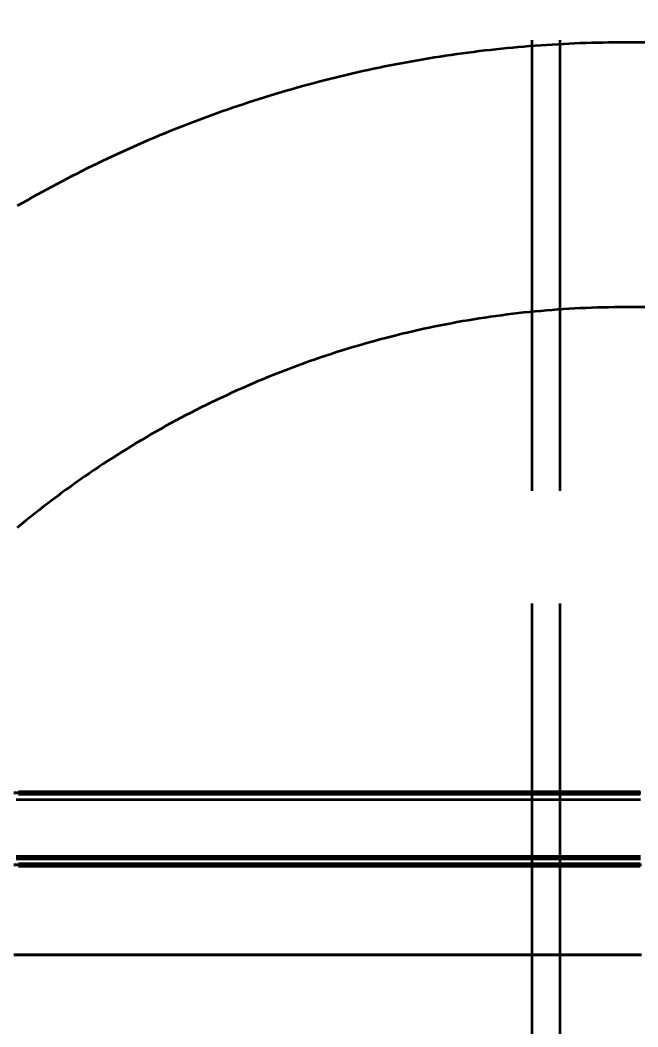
# Model space of a CAD drawing. Header units: millimetres. Extents: x 0 to 2382, y 0 to 420.
# Drawn here: x 157.25 to 162.74, y 289.56 to 298.5 of the extents above; entities that cross this region are included whole.
import ezdxf

# ---------------------------------------------------------------- set-up
doc = ezdxf.new("R2010")
doc.units = ezdxf.units.MM
doc.linetypes.add('IRAM-E-TRAZOS', pattern=[5, 4, -1])
for name, color, linetype, lineweight in [('01-VISIBLE', 7, 'CONTINUOUS', 70), ('02-OCULTA', 4, 'IRAM-E-TRAZOS', 35), ('04-COTA', 3, 'CONTINUOUS', 18)]:
    doc.layers.add(name, color=color, linetype=linetype, lineweight=lineweight)
doc.styles.add('ISO3098', font='isocpeur.ttf')
doc.dimstyles.new('FLAMA-IRAM', dxfattribs={"dimtxt": 3.5, "dimasz": 3.5, "dimexe": 2, "dimexo": 1.5, "dimgap": 1, "dimtad": 1, "dimdec": 1, "dimtxsty": 'ISO3098', "dimblk": 'IRAM_FLECHA', "dimblk1": 'IRAM_FLECHA', "dimblk2": 'IRAM_FLECHA', "dimcen": 2.5, "dimclrd": 256, "dimclre": 256, "dimclrt": 256, "dimazin": 3, "dimtfac": 1, "dimtmove": 0, "dimatfit": 3, "dimlwd": 18, "dimlwe": 18})

# ---------------------------------------------------------------- blocks, each defined once
blk = doc.blocks.new('IRAM_FLECHA')
blk.add_solid([(0, 0), (-1, 0.125), (-1, -0.125)])

msp = doc.modelspace()

# ---------------------------------------------------------------- linework, layer by layer
at = {"layer": '01-VISIBLE'}
for points in [[(157.24, 291.64), (157.32, 291.64), (157.4, 291.64), (157.48, 291.64), (157.56, 291.64), (157.64, 291.64), (157.72, 291.64), (157.8, 291.64), (157.88, 291.64), (157.96, 291.64), (158.04, 291.64), (158.12, 291.64), (158.2, 291.64), (158.28, 291.64), (158.36, 291.64), (158.44, 291.64), (158.52, 291.64), (158.6, 291.64), (158.68, 291.64), (158.76, 291.64), (158.84, 291.64), (158.92, 291.64), (159, 291.64), (159.08, 291.64), (159.16, 291.64), (159.24, 291.64), (159.32, 291.64), (159.4, 291.64), (159.48, 291.64), (159.56, 291.64), (159.64, 291.64), (159.72, 291.64), (159.8, 291.64), (159.88, 291.64), (159.96, 291.64), (160.04, 291.64), (160.12, 291.64), (160.2, 291.64), (160.28, 291.64), (160.36, 291.64), (160.44, 291.64), (160.52, 291.64), (160.6, 291.64), (160.68, 291.64), (160.76, 291.64), (160.84, 291.64), (160.92, 291.64), (161, 291.64), (161.08, 291.64), (161.16, 291.64), (161.24, 291.64), (161.32, 291.64), (161.4, 291.64), (161.48, 291.64), (161.56, 291.64), (161.64, 291.64), (161.72, 291.64), (161.8, 291.64), (161.88, 291.64), (161.96, 291.64), (162.04, 291.64), (162.12, 291.64), (162.2, 291.64), (162.28, 291.64), (162.36, 291.64), (162.44, 291.64), (162.52, 291.64), (162.6, 291.64), (162.68, 291.64), (162.76, 291.64)], [(157.2184, 291.064), (157.2976, 291.064), (157.3768, 291.064), (157.456, 291.064), (157.5352, 291.064), (157.6144, 291.064), (157.6936, 291.064), (157.7728, 291.064), (157.852, 291.064), (157.9312, 291.064), (158.0104, 291.064), (158.0896, 291.064), (158.1688, 291.064), (158.248, 291.064), (158.3272, 291.064), (158.4064, 291.064), (158.4856, 291.064), (158.5648, 291.064), (158.644, 291.064), (158.7232, 291.064), (158.8024, 291.064), (158.8816, 291.064), (158.9608, 291.064), (159.04, 291.064), (159.1192, 291.064), (159.1984, 291.064), (159.2776, 291.064), (159.3568, 291.064), (159.436, 291.064), (159.5152, 291.064), (159.5944, 291.064), (159.6736, 291.064), (159.7528, 291.064), (159.832, 291.064), (159.9112, 291.064), (159.9904, 291.064), (160.0696, 291.064), (160.1488, 291.064), (160.228, 291.064), (160.3072, 291.064), (160.3864, 291.064), (160.4656, 291.064), (160.5448, 291.064), (160.624, 291.064), (160.7032, 291.064), (160.7824, 291.064), (160.8616, 291.064), (160.9408, 291.064), (161.02, 291.064), (161.0992, 291.064), (161.1784, 291.064), (161.2576, 291.064), (161.3368, 291.064), (161.416, 291.064), (161.4952, 291.064), (161.5744, 291.064), (161.6536, 291.064), (161.7328, 291.064), (161.812, 291.064), (161.8912, 291.064), (161.9704, 291.064), (162.0496, 291.064), (162.1288, 291.064), (162.208, 291.064), (162.2872, 291.064), (162.3664, 291.064), (162.4456, 291.064), (162.5248, 291.064), (162.604, 291.064), (162.6832, 291.064), (162.7624, 291.064)], [(157.24, 291), (157.32, 291), (157.4, 291), (157.48, 291), (157.56, 291), (157.64, 291), (157.72, 291), (157.8, 291), (157.88, 291), (157.96, 291), (158.04, 291), (158.12, 291), (158.2, 291), (158.28, 291), (158.36, 291), (158.44, 291), (158.52, 291), (158.6, 291), (158.68, 291), (158.76, 291), (158.84, 291), (158.92, 291), (159, 291), (159.08, 291), (159.16, 291), (159.24, 291), (159.32, 291), (159.4, 291), (159.48, 291), (159.56, 291), (159.64, 291), (159.72, 291), (159.8, 291), (159.88, 291), (159.96, 291), (160.04, 291), (160.12, 291), (160.2, 291), (160.28, 291), (160.36, 291), (160.44, 291), (160.52, 291), (160.6, 291), (160.68, 291), (160.76, 291), (160.84, 291), (160.92, 291), (161, 291), (161.08, 291), (161.16, 291), (161.24, 291), (161.32, 291), (161.4, 291), (161.48, 291), (161.56, 291), (161.64, 291), (161.72, 291), (161.8, 291), (161.88, 291), (161.96, 291), (162.04, 291), (162.12, 291), (162.2, 291), (162.28, 291), (162.36, 291), (162.44, 291), (162.52, 291), (162.6, 291), (162.68, 291), (162.76, 291)]]:
    msp.add_lwpolyline(points, dxfattribs=at)
at = {"layer": '02-OCULTA'}
for p, q in [((161.8, 219.32), (161.8, 303.2669)), ((162.05, 219.32), (162.05, 303.2669)), ((163.3725, 298.2992), (162.6275, 298.2992)), ((163.3725, 298.2992), (162.6275, 298.2992)), ((163.3725, 298.2992), (162.6275, 298.2992)), ((163.3725, 295.9492), (162.6275, 295.9492)), ((163.3725, 295.9492), (162.6275, 295.9492)), ((163.3725, 295.9492), (162.6275, 295.9492))]:
    msp.add_line(p, q, dxfattribs=at)
for points in [[(162.6275, 298.2992), (162.5774, 298.2991), (162.5274, 298.2988), (162.4773, 298.2982), (162.4273, 298.2974), (162.3773, 298.2963), (162.3272, 298.2951), (162.2772, 298.2935), (162.2272, 298.2918), (162.1772, 298.2898), (162.1272, 298.2876), (162.0772, 298.2852), (162.0273, 298.2825), (161.9773, 298.2796), (161.9274, 298.2764), (161.8774, 298.2731), (161.8275, 298.2695), (161.7776, 298.2656), (161.7278, 298.2616), (161.6779, 298.2573), (161.6281, 298.2527), (161.5783, 298.248), (161.5285, 298.243), (161.4787, 298.2377), (161.429, 298.2323), (161.3792, 298.2266), (161.3295, 298.2207), (161.2799, 298.2145), (161.2302, 298.2081), (161.1806, 298.2015), (161.1311, 298.1947), (161.0815, 298.1876), (161.032, 298.1803), (160.9826, 298.1727), (160.9331, 298.165), (160.8837, 298.157), (160.8344, 298.1488), (160.785, 298.1403), (160.7358, 298.1316), (160.6865, 298.1227), (160.6373, 298.1136), (160.5882, 298.1042), (160.5391, 298.0946), (160.49, 298.0848), (160.441, 298.0747), (160.392, 298.0644), (160.3431, 298.0539), (160.2942, 298.0432), (160.2454, 298.0322), (160.1966, 298.021), (160.1479, 298.0096), (160.0992, 297.998), (160.0506, 297.9861), (160.002, 297.974), (159.9535, 297.9617), (159.9051, 297.9491), (159.8567, 297.9363), (159.8084, 297.9233), (159.7601, 297.9101), (159.7119, 297.8967), (159.6638, 297.883), (159.6157, 297.8691), (159.5677, 297.855), (159.5198, 297.8407), (159.4719, 297.8261), (159.4241, 297.8113), (159.3763, 297.7963), (159.3287, 297.7811), (159.2811, 297.7656), (159.2335, 297.75), (159.1861, 297.7341), (159.1387, 297.718), (159.0914, 297.7016), (159.0442, 297.6851), (158.997, 297.6683), (158.95, 297.6513), (158.903, 297.6341), (158.8561, 297.6167), (158.8092, 297.5991), (158.7625, 297.5812), (158.7158, 297.5631), (158.6692, 297.5448), (158.6227, 297.5263), (158.5763, 297.5076), (158.53, 297.4887), (158.4838, 297.4695), (158.4376, 297.4502), (158.3916, 297.4306), (158.3456, 297.4108), (158.2998, 297.3908), (158.254, 297.3706), (158.2083, 297.3501), (158.1627, 297.3295), (158.1172, 297.3086), (158.0718, 297.2876), (158.0265, 297.2663), (157.9814, 297.2448), (157.9363, 297.2231), (157.8913, 297.2012), (157.8464, 297.1791), (157.8016, 297.1568), (157.7569, 297.1343), (157.7123, 297.1115), (157.6678, 297.0886), (157.6235, 297.0654), (157.5792, 297.0421), (157.5351, 297.0185), (157.491, 296.9948), (157.4471, 296.9708), (157.4033, 296.9467), (157.3596, 296.9223), (157.316, 296.8977), (157.2725, 296.8729), (157.2291, 296.848)], [(162.6275, 298.2992), (162.5774, 298.2991), (162.5274, 298.2988), (162.4773, 298.2982), (162.4273, 298.2974), (162.3773, 298.2963), (162.3272, 298.2951), (162.2772, 298.2935), (162.2272, 298.2918), (162.1772, 298.2898), (162.1272, 298.2876), (162.0772, 298.2852), (162.0273, 298.2825), (161.9773, 298.2796), (161.9274, 298.2764), (161.8774, 298.2731), (161.8275, 298.2695), (161.7776, 298.2656), (161.7278, 298.2616), (161.6779, 298.2573), (161.6281, 298.2527), (161.5783, 298.248), (161.5285, 298.243), (161.4787, 298.2377), (161.429, 298.2323), (161.3792, 298.2266), (161.3295, 298.2207), (161.2799, 298.2145), (161.2302, 298.2081), (161.1806, 298.2015), (161.1311, 298.1947), (161.0815, 298.1876), (161.032, 298.1803), (160.9826, 298.1727), (160.9331, 298.165), (160.8837, 298.157), (160.8344, 298.1488), (160.785, 298.1403), (160.7358, 298.1316), (160.6865, 298.1227), (160.6373, 298.1136), (160.5882, 298.1042), (160.5391, 298.0946), (160.49, 298.0848), (160.441, 298.0747), (160.392, 298.0644), (160.3431, 298.0539), (160.2942, 298.0432), (160.2454, 298.0322), (160.1966, 298.021), (160.1479, 298.0096), (160.0992, 297.998), (160.0506, 297.9861), (160.002, 297.974), (159.9535, 297.9617), (159.9051, 297.9491), (159.8567, 297.9363), (159.8084, 297.9233), (159.7601, 297.9101), (159.7119, 297.8967), (159.6638, 297.883), (159.6157, 297.8691), (159.5677, 297.855), (159.5198, 297.8407), (159.4719, 297.8261), (159.4241, 297.8113), (159.3763, 297.7963), (159.3287, 297.7811), (159.2811, 297.7656), (159.2335, 297.75), (159.1861, 297.7341), (159.1387, 297.718), (159.0914, 297.7016), (159.0442, 297.6851), (158.997, 297.6683), (158.95, 297.6513), (158.903, 297.6341), (158.8561, 297.6167), (158.8092, 297.5991), (158.7625, 297.5812), (158.7158, 297.5631), (158.6692, 297.5448), (158.6227, 297.5263), (158.5763, 297.5076), (158.53, 297.4887), (158.4838, 297.4695), (158.4376, 297.4502), (158.3916, 297.4306), (158.3456, 297.4108), (158.2998, 297.3908), (158.254, 297.3706), (158.2083, 297.3501), (158.1627, 297.3295), (158.1172, 297.3086), (158.0718, 297.2876), (158.0265, 297.2663), (157.9814, 297.2448), (157.9363, 297.2231), (157.8913, 297.2012), (157.8464, 297.1791), (157.8016, 297.1568), (157.7569, 297.1343), (157.7123, 297.1115), (157.6678, 297.0886), (157.6235, 297.0654), (157.5792, 297.0421), (157.5351, 297.0185), (157.491, 296.9948), (157.4471, 296.9708), (157.4033, 296.9467), (157.3596, 296.9223), (157.316, 296.8977), (157.2725, 296.8729), (157.2291, 296.848)], [(162.6275, 298.2992), (162.5774, 298.2991), (162.5274, 298.2988), (162.4773, 298.2982), (162.4273, 298.2974), (162.3773, 298.2963), (162.3272, 298.2951), (162.2772, 298.2935), (162.2272, 298.2918), (162.1772, 298.2898), (162.1272, 298.2876), (162.0772, 298.2852), (162.0273, 298.2825), (161.9773, 298.2796), (161.9274, 298.2764), (161.8774, 298.2731), (161.8275, 298.2695), (161.7776, 298.2656), (161.7278, 298.2616), (161.6779, 298.2573), (161.6281, 298.2527), (161.5783, 298.248), (161.5285, 298.243), (161.4787, 298.2377), (161.429, 298.2323), (161.3792, 298.2266), (161.3295, 298.2207), (161.2799, 298.2145), (161.2302, 298.2081), (161.1806, 298.2015), (161.1311, 298.1947), (161.0815, 298.1876), (161.032, 298.1803), (160.9826, 298.1727), (160.9331, 298.165), (160.8837, 298.157), (160.8344, 298.1488), (160.785, 298.1403), (160.7358, 298.1316), (160.6865, 298.1227), (160.6373, 298.1136), (160.5882, 298.1042), (160.5391, 298.0946), (160.49, 298.0848), (160.441, 298.0747), (160.392, 298.0644), (160.3431, 298.0539), (160.2942, 298.0432), (160.2454, 298.0322), (160.1966, 298.021), (160.1479, 298.0096), (160.0992, 297.998), (160.0506, 297.9861), (160.002, 297.974), (159.9535, 297.9617), (159.9051, 297.9491), (159.8567, 297.9363), (159.8084, 297.9233), (159.7601, 297.9101), (159.7119, 297.8967), (159.6638, 297.883), (159.6157, 297.8691), (159.5677, 297.855), (159.5198, 297.8407), (159.4719, 297.8261), (159.4241, 297.8113), (159.3763, 297.7963), (159.3287, 297.7811), (159.2811, 297.7656), (159.2335, 297.75), (159.1861, 297.7341), (159.1387, 297.718), (159.0914, 297.7016), (159.0442, 297.6851), (158.997, 297.6683), (158.95, 297.6513), (158.903, 297.6341), (158.8561, 297.6167), (158.8092, 297.5991), (158.7625, 297.5812), (158.7158, 297.5631), (158.6692, 297.5448), (158.6227, 297.5263), (158.5763, 297.5076), (158.53, 297.4887), (158.4838, 297.4695), (158.4376, 297.4502), (158.3916, 297.4306), (158.3456, 297.4108), (158.2998, 297.3908), (158.254, 297.3706), (158.2083, 297.3501), (158.1627, 297.3295), (158.1172, 297.3086), (158.0718, 297.2876), (158.0265, 297.2663), (157.9814, 297.2448), (157.9363, 297.2231), (157.8913, 297.2012), (157.8464, 297.1791), (157.8016, 297.1568), (157.7569, 297.1343), (157.7123, 297.1115), (157.6678, 297.0886), (157.6235, 297.0654), (157.5792, 297.0421), (157.5351, 297.0185), (157.491, 296.9948), (157.4471, 296.9708), (157.4033, 296.9467), (157.3596, 296.9223), (157.316, 296.8977), (157.2725, 296.8729), (157.2291, 296.848)], [(162.6275, 295.9492), (162.5774, 295.9491), (162.5273, 295.9487), (162.4772, 295.9479), (162.4271, 295.9469), (162.3771, 295.9455), (162.327, 295.9439), (162.277, 295.9419), (162.2269, 295.9397), (162.1769, 295.9372), (162.1269, 295.9343), (162.0769, 295.9312), (162.0269, 295.9278), (161.977, 295.924), (161.9271, 295.92), (161.8772, 295.9157), (161.8273, 295.9111), (161.7775, 295.9062), (161.7276, 295.901), (161.6779, 295.8954), (161.6281, 295.8896), (161.5784, 295.8835), (161.5287, 295.8771), (161.4791, 295.8704), (161.4295, 295.8635), (161.3799, 295.8562), (161.3304, 295.8486), (161.281, 295.8407), (161.2316, 295.8326), (161.1822, 295.8241), (161.1329, 295.8153), (161.0836, 295.8063), (161.0344, 295.7969), (160.9853, 295.7873), (160.9362, 295.7774), (160.8871, 295.7672), (160.8382, 295.7567), (160.7893, 295.7459), (160.7404, 295.7348), (160.6916, 295.7234), (160.6429, 295.7117), (160.5943, 295.6997), (160.5457, 295.6875), (160.4973, 295.6749), (160.4488, 295.6621), (160.4005, 295.649), (160.3522, 295.6356), (160.3041, 295.6219), (160.256, 295.6079), (160.208, 295.5937), (160.16, 295.5791), (160.1122, 295.5643), (160.0644, 295.5492), (160.0168, 295.5338), (159.9692, 295.5181), (159.9217, 295.5021), (159.8744, 295.4859), (159.8271, 295.4693), (159.7799, 295.4525), (159.7328, 295.4354), (159.6859, 295.4181), (159.639, 295.4004), (159.5922, 295.3825), (159.5456, 295.3643), (159.499, 295.3458), (159.4526, 295.3271), (159.4062, 295.308), (159.36, 295.2887), (159.3139, 295.2691), (159.2679, 295.2493), (159.2221, 295.2292), (159.1763, 295.2088), (159.1307, 295.1881), (159.0852, 295.1672), (159.0398, 295.1459), (158.9946, 295.1245), (158.9495, 295.1027), (158.9045, 295.0807), (158.8596, 295.0584), (158.8149, 295.0359), (158.7703, 295.0131), (158.7259, 294.99), (158.6815, 294.9667), (158.6374, 294.9431), (158.5933, 294.9192), (158.5494, 294.8951), (158.5057, 294.8707), (158.4621, 294.8461), (158.4186, 294.8212), (158.3753, 294.796), (158.3321, 294.7706), (158.2891, 294.745), (158.2463, 294.719), (158.2036, 294.6929), (158.161, 294.6664), (158.1186, 294.6398), (158.0764, 294.6128), (158.0343, 294.5857), (157.9924, 294.5582), (157.9507, 294.5306), (157.9091, 294.5027), (157.8677, 294.4745), (157.8264, 294.4461), (157.7853, 294.4174), (157.7444, 294.3886), (157.7037, 294.3594), (157.6631, 294.33), (157.6227, 294.3004), (157.5825, 294.2706), (157.5424, 294.2405), (157.5026, 294.2102), (157.4629, 294.1796), (157.4234, 294.1488), (157.3841, 294.1178), (157.3449, 294.0865), (157.306, 294.0551), (157.2672, 294.0233), (157.2286, 293.9914)], [(162.6275, 295.9492), (162.5774, 295.9491), (162.5273, 295.9487), (162.4772, 295.9479), (162.4271, 295.9469), (162.3771, 295.9455), (162.327, 295.9439), (162.277, 295.9419), (162.2269, 295.9397), (162.1769, 295.9372), (162.1269, 295.9343), (162.0769, 295.9312), (162.0269, 295.9278), (161.977, 295.924), (161.9271, 295.92), (161.8772, 295.9157), (161.8273, 295.9111), (161.7775, 295.9062), (161.7276, 295.901), (161.6779, 295.8954), (161.6281, 295.8896), (161.5784, 295.8835), (161.5287, 295.8771), (161.4791, 295.8704), (161.4295, 295.8635), (161.3799, 295.8562), (161.3304, 295.8486), (161.281, 295.8407), (161.2316, 295.8326), (161.1822, 295.8241), (161.1329, 295.8153), (161.0836, 295.8063), (161.0344, 295.7969), (160.9853, 295.7873), (160.9362, 295.7774), (160.8871, 295.7672), (160.8382, 295.7567), (160.7893, 295.7459), (160.7404, 295.7348), (160.6916, 295.7234), (160.6429, 295.7117), (160.5943, 295.6997), (160.5457, 295.6875), (160.4973, 295.6749), (160.4488, 295.6621), (160.4005, 295.649), (160.3522, 295.6356), (160.3041, 295.6219), (160.256, 295.6079), (160.208, 295.5937), (160.16, 295.5791), (160.1122, 295.5643), (160.0644, 295.5492), (160.0168, 295.5338), (159.9692, 295.5181), (159.9217, 295.5021), (159.8744, 295.4859), (159.8271, 295.4693), (159.7799, 295.4525), (159.7328, 295.4354), (159.6859, 295.4181), (159.639, 295.4004), (159.5922, 295.3825), (159.5456, 295.3643), (159.499, 295.3458), (159.4526, 295.3271), (159.4062, 295.308), (159.36, 295.2887), (159.3139, 295.2691), (159.2679, 295.2493), (159.2221, 295.2292), (159.1763, 295.2088), (159.1307, 295.1881), (159.0852, 295.1672), (159.0398, 295.1459), (158.9946, 295.1245), (158.9495, 295.1027), (158.9045, 295.0807), (158.8596, 295.0584), (158.8149, 295.0359), (158.7703, 295.0131), (158.7259, 294.99), (158.6815, 294.9667), (158.6374, 294.9431), (158.5933, 294.9192), (158.5494, 294.8951), (158.5057, 294.8707), (158.4621, 294.8461), (158.4186, 294.8212), (158.3753, 294.796), (158.3321, 294.7706), (158.2891, 294.745), (158.2463, 294.719), (158.2036, 294.6929), (158.161, 294.6664), (158.1186, 294.6398), (158.0764, 294.6128), (158.0343, 294.5857), (157.9924, 294.5582), (157.9507, 294.5306), (157.9091, 294.5027), (157.8677, 294.4745), (157.8264, 294.4461), (157.7853, 294.4174), (157.7444, 294.3886), (157.7037, 294.3594), (157.6631, 294.33), (157.6227, 294.3004), (157.5825, 294.2706), (157.5424, 294.2405), (157.5026, 294.2102), (157.4629, 294.1796), (157.4234, 294.1488), (157.3841, 294.1178), (157.3449, 294.0865), (157.306, 294.0551), (157.2672, 294.0233), (157.2286, 293.9914)], [(162.6275, 295.9492), (162.5774, 295.9491), (162.5273, 295.9487), (162.4772, 295.9479), (162.4271, 295.9469), (162.3771, 295.9455), (162.327, 295.9439), (162.277, 295.9419), (162.2269, 295.9397), (162.1769, 295.9372), (162.1269, 295.9343), (162.0769, 295.9312), (162.0269, 295.9278), (161.977, 295.924), (161.9271, 295.92), (161.8772, 295.9157), (161.8273, 295.9111), (161.7775, 295.9062), (161.7276, 295.901), (161.6779, 295.8954), (161.6281, 295.8896), (161.5784, 295.8835), (161.5287, 295.8771), (161.4791, 295.8704), (161.4295, 295.8635), (161.3799, 295.8562), (161.3304, 295.8486), (161.281, 295.8407), (161.2316, 295.8326), (161.1822, 295.8241), (161.1329, 295.8153), (161.0836, 295.8063), (161.0344, 295.7969), (160.9853, 295.7873), (160.9362, 295.7774), (160.8871, 295.7672), (160.8382, 295.7567), (160.7893, 295.7459), (160.7404, 295.7348), (160.6916, 295.7234), (160.6429, 295.7117), (160.5943, 295.6997), (160.5457, 295.6875), (160.4973, 295.6749), (160.4488, 295.6621), (160.4005, 295.649), (160.3522, 295.6356), (160.3041, 295.6219), (160.256, 295.6079), (160.208, 295.5937), (160.16, 295.5791), (160.1122, 295.5643), (160.0644, 295.5492), (160.0168, 295.5338), (159.9692, 295.5181), (159.9217, 295.5021), (159.8744, 295.4859), (159.8271, 295.4693), (159.7799, 295.4525), (159.7328, 295.4354), (159.6859, 295.4181), (159.639, 295.4004), (159.5922, 295.3825), (159.5456, 295.3643), (159.499, 295.3458), (159.4526, 295.3271), (159.4062, 295.308), (159.36, 295.2887), (159.3139, 295.2691), (159.2679, 295.2493), (159.2221, 295.2292), (159.1763, 295.2088), (159.1307, 295.1881), (159.0852, 295.1672), (159.0398, 295.1459), (158.9946, 295.1245), (158.9495, 295.1027), (158.9045, 295.0807), (158.8596, 295.0584), (158.8149, 295.0359), (158.7703, 295.0131), (158.7259, 294.99), (158.6815, 294.9667), (158.6374, 294.9431), (158.5933, 294.9192), (158.5494, 294.8951), (158.5057, 294.8707), (158.4621, 294.8461), (158.4186, 294.8212), (158.3753, 294.796), (158.3321, 294.7706), (158.2891, 294.745), (158.2463, 294.719), (158.2036, 294.6929), (158.161, 294.6664), (158.1186, 294.6398), (158.0764, 294.6128), (158.0343, 294.5857), (157.9924, 294.5582), (157.9507, 294.5306), (157.9091, 294.5027), (157.8677, 294.4745), (157.8264, 294.4461), (157.7853, 294.4174), (157.7444, 294.3886), (157.7037, 294.3594), (157.6631, 294.33), (157.6227, 294.3004), (157.5825, 294.2706), (157.5424, 294.2405), (157.5026, 294.2102), (157.4629, 294.1796), (157.4234, 294.1488), (157.3841, 294.1178), (157.3449, 294.0865), (157.306, 294.0551), (157.2672, 294.0233), (157.2286, 293.9914)], [(162.7648, 291.64), (162.6864, 291.64), (162.608, 291.64), (162.5296, 291.64), (162.4512, 291.64), (162.3728, 291.64), (162.2944, 291.64), (162.216, 291.64), (162.1376, 291.64), (162.0592, 291.64), (161.9808, 291.64), (161.9024, 291.64), (161.824, 291.64), (161.7456, 291.64), (161.6672, 291.64), (161.5888, 291.64), (161.5104, 291.64), (161.432, 291.64), (161.3536, 291.64), (161.2752, 291.64), (161.1968, 291.64), (161.1184, 291.64), (161.04, 291.64), (160.9616, 291.64), (160.8832, 291.64), (160.8048, 291.64), (160.7264, 291.64), (160.648, 291.64), (160.5696, 291.64), (160.4912, 291.64), (160.4128, 291.64), (160.3344, 291.64), (160.256, 291.64), (160.1776, 291.64), (160.0992, 291.64), (160.0208, 291.64), (159.9424, 291.64), (159.864, 291.64), (159.7856, 291.64), (159.7072, 291.64), (159.6288, 291.64), (159.5504, 291.64), (159.472, 291.64), (159.3936, 291.64), (159.3152, 291.64), (159.2368, 291.64), (159.1584, 291.64), (159.08, 291.64), (159.0016, 291.64), (158.9232, 291.64), (158.8448, 291.64), (158.7664, 291.64), (158.688, 291.64), (158.6096, 291.64), (158.5312, 291.64), (158.4528, 291.64), (158.3744, 291.64), (158.296, 291.64), (158.2176, 291.64), (158.1392, 291.64), (158.0608, 291.64), (157.9824, 291.64), (157.904, 291.64), (157.8256, 291.64), (157.7472, 291.64), (157.6688, 291.64), (157.5904, 291.64), (157.512, 291.64), (157.4336, 291.64), (157.3552, 291.64), (157.2768, 291.64), (157.1984, 291.64)], [(157.1984, 291.64), (157.2768, 291.64), (157.3552, 291.64), (157.4336, 291.64), (157.512, 291.64), (157.5904, 291.64), (157.6688, 291.64), (157.7472, 291.64), (157.8256, 291.64), (157.904, 291.64), (157.9824, 291.64), (158.0608, 291.64), (158.1392, 291.64), (158.2176, 291.64), (158.296, 291.64), (158.3744, 291.64), (158.4528, 291.64), (158.5312, 291.64), (158.6096, 291.64), (158.688, 291.64), (158.7664, 291.64), (158.8448, 291.64), (158.9232, 291.64), (159.0016, 291.64), (159.08, 291.64), (159.1584, 291.64), (159.2368, 291.64), (159.3152, 291.64), (159.3936, 291.64), (159.472, 291.64), (159.5504, 291.64), (159.6288, 291.64), (159.7072, 291.64), (159.7856, 291.64), (159.864, 291.64), (159.9424, 291.64), (160.0208, 291.64), (160.0992, 291.64), (160.1776, 291.64), (160.256, 291.64), (160.3344, 291.64), (160.4128, 291.64), (160.4912, 291.64), (160.5696, 291.64), (160.648, 291.64), (160.7264, 291.64), (160.8048, 291.64), (160.8832, 291.64), (160.9616, 291.64), (161.04, 291.64), (161.1184, 291.64), (161.1968, 291.64), (161.2752, 291.64), (161.3536, 291.64), (161.432, 291.64), (161.5104, 291.64), (161.5888, 291.64), (161.6672, 291.64), (161.7456, 291.64), (161.824, 291.64), (161.9024, 291.64), (161.9808, 291.64), (162.0592, 291.64), (162.1376, 291.64), (162.216, 291.64), (162.2944, 291.64), (162.3728, 291.64), (162.4512, 291.64), (162.5296, 291.64), (162.608, 291.64), (162.6864, 291.64), (162.7648, 291.64)], [(162.7624, 291.576), (162.6832, 291.576), (162.604, 291.576), (162.5248, 291.576), (162.4456, 291.576), (162.3664, 291.576), (162.2872, 291.576), (162.208, 291.576), (162.1288, 291.576), (162.0496, 291.576), (161.9704, 291.576), (161.8912, 291.576), (161.812, 291.576), (161.7328, 291.576), (161.6536, 291.576), (161.5744, 291.576), (161.4952, 291.576), (161.416, 291.576), (161.3368, 291.576), (161.2576, 291.576), (161.1784, 291.576), (161.0992, 291.576), (161.02, 291.576), (160.9408, 291.576), (160.8616, 291.576), (160.7824, 291.576), (160.7032, 291.576), (160.624, 291.576), (160.5448, 291.576), (160.4656, 291.576), (160.3864, 291.576), (160.3072, 291.576), (160.228, 291.576), (160.1488, 291.576), (160.0696, 291.576), (159.9904, 291.576), (159.9112, 291.576), (159.832, 291.576), (159.7528, 291.576), (159.6736, 291.576), (159.5944, 291.576), (159.5152, 291.576), (159.436, 291.576), (159.3568, 291.576), (159.2776, 291.576), (159.1984, 291.576), (159.1192, 291.576), (159.04, 291.576), (158.9608, 291.576), (158.8816, 291.576), (158.8024, 291.576), (158.7232, 291.576), (158.644, 291.576), (158.5648, 291.576), (158.4856, 291.576), (158.4064, 291.576), (158.3272, 291.576), (158.248, 291.576), (158.1688, 291.576), (158.0896, 291.576), (158.0104, 291.576), (157.9312, 291.576), (157.852, 291.576), (157.7728, 291.576), (157.6936, 291.576), (157.6144, 291.576), (157.5352, 291.576), (157.456, 291.576), (157.3768, 291.576), (157.2976, 291.576), (157.2184, 291.576)], [(162.7624, 291.576), (162.6832, 291.576), (162.604, 291.576), (162.5248, 291.576), (162.4456, 291.576), (162.3664, 291.576), (162.2872, 291.576), (162.208, 291.576), (162.1288, 291.576), (162.0496, 291.576), (161.9704, 291.576), (161.8912, 291.576), (161.812, 291.576), (161.7328, 291.576), (161.6536, 291.576), (161.5744, 291.576), (161.4952, 291.576), (161.416, 291.576), (161.3368, 291.576), (161.2576, 291.576), (161.1784, 291.576), (161.0992, 291.576), (161.02, 291.576), (160.9408, 291.576), (160.8616, 291.576), (160.7824, 291.576), (160.7032, 291.576), (160.624, 291.576), (160.5448, 291.576), (160.4656, 291.576), (160.3864, 291.576), (160.3072, 291.576), (160.228, 291.576), (160.1488, 291.576), (160.0696, 291.576), (159.9904, 291.576), (159.9112, 291.576), (159.832, 291.576), (159.7528, 291.576), (159.6736, 291.576), (159.5944, 291.576), (159.5152, 291.576), (159.436, 291.576), (159.3568, 291.576), (159.2776, 291.576), (159.1984, 291.576), (159.1192, 291.576), (159.04, 291.576), (158.9608, 291.576), (158.8816, 291.576), (158.8024, 291.576), (158.7232, 291.576), (158.644, 291.576), (158.5648, 291.576), (158.4856, 291.576), (158.4064, 291.576), (158.3272, 291.576), (158.248, 291.576), (158.1688, 291.576), (158.0896, 291.576), (158.0104, 291.576), (157.9312, 291.576), (157.852, 291.576), (157.7728, 291.576), (157.6936, 291.576), (157.6144, 291.576), (157.5352, 291.576), (157.456, 291.576), (157.3768, 291.576), (157.2976, 291.576), (157.2184, 291.576)], [(162.76, 291.64), (162.68, 291.64), (162.6, 291.64), (162.52, 291.64), (162.44, 291.64), (162.36, 291.64), (162.28, 291.64), (162.2, 291.64), (162.12, 291.64), (162.04, 291.64), (161.96, 291.64), (161.88, 291.64), (161.8, 291.64), (161.72, 291.64), (161.64, 291.64), (161.56, 291.64), (161.48, 291.64), (161.4, 291.64), (161.32, 291.64), (161.24, 291.64), (161.16, 291.64), (161.08, 291.64), (161, 291.64), (160.92, 291.64), (160.84, 291.64), (160.76, 291.64), (160.68, 291.64), (160.6, 291.64), (160.52, 291.64), (160.44, 291.64), (160.36, 291.64), (160.28, 291.64), (160.2, 291.64), (160.12, 291.64), (160.04, 291.64), (159.96, 291.64), (159.88, 291.64), (159.8, 291.64), (159.72, 291.64), (159.64, 291.64), (159.56, 291.64), (159.48, 291.64), (159.4, 291.64), (159.32, 291.64), (159.24, 291.64), (159.16, 291.64), (159.08, 291.64), (159, 291.64), (158.92, 291.64), (158.84, 291.64), (158.76, 291.64), (158.68, 291.64), (158.6, 291.64), (158.52, 291.64), (158.44, 291.64), (158.36, 291.64), (158.28, 291.64), (158.2, 291.64), (158.12, 291.64), (158.04, 291.64), (157.96, 291.64), (157.88, 291.64), (157.8, 291.64), (157.72, 291.64), (157.64, 291.64), (157.56, 291.64), (157.48, 291.64), (157.4, 291.64), (157.32, 291.64), (157.24, 291.64)], [(157.2184, 291.064), (157.2976, 291.064), (157.3768, 291.064), (157.456, 291.064), (157.5352, 291.064), (157.6144, 291.064), (157.6936, 291.064), (157.7728, 291.064), (157.852, 291.064), (157.9312, 291.064), (158.0104, 291.064), (158.0896, 291.064), (158.1688, 291.064), (158.248, 291.064), (158.3272, 291.064), (158.4064, 291.064), (158.4856, 291.064), (158.5648, 291.064), (158.644, 291.064), (158.7232, 291.064), (158.8024, 291.064), (158.8816, 291.064), (158.9608, 291.064), (159.04, 291.064), (159.1192, 291.064), (159.1984, 291.064), (159.2776, 291.064), (159.3568, 291.064), (159.436, 291.064), (159.5152, 291.064), (159.5944, 291.064), (159.6736, 291.064), (159.7528, 291.064), (159.832, 291.064), (159.9112, 291.064), (159.9904, 291.064), (160.0696, 291.064), (160.1488, 291.064), (160.228, 291.064), (160.3072, 291.064), (160.3864, 291.064), (160.4656, 291.064), (160.5448, 291.064), (160.624, 291.064), (160.7032, 291.064), (160.7824, 291.064), (160.8616, 291.064), (160.9408, 291.064), (161.02, 291.064), (161.0992, 291.064), (161.1784, 291.064), (161.2576, 291.064), (161.3368, 291.064), (161.416, 291.064), (161.4952, 291.064), (161.5744, 291.064), (161.6536, 291.064), (161.7328, 291.064), (161.812, 291.064), (161.8912, 291.064), (161.9704, 291.064), (162.0496, 291.064), (162.1288, 291.064), (162.208, 291.064), (162.2872, 291.064), (162.3664, 291.064), (162.4456, 291.064), (162.5248, 291.064), (162.604, 291.064), (162.6832, 291.064), (162.7624, 291.064)], [(162.7648, 291), (162.6864, 291), (162.608, 291), (162.5296, 291), (162.4512, 291), (162.3728, 291), (162.2944, 291), (162.216, 291), (162.1376, 291), (162.0592, 291), (161.9808, 291), (161.9024, 291), (161.824, 291), (161.7456, 291), (161.6672, 291), (161.5888, 291), (161.5104, 291), (161.432, 291), (161.3536, 291), (161.2752, 291), (161.1968, 291), (161.1184, 291), (161.04, 291), (160.9616, 291), (160.8832, 291), (160.8048, 291), (160.7264, 291), (160.648, 291), (160.5696, 291), (160.4912, 291), (160.4128, 291), (160.3344, 291), (160.256, 291), (160.1776, 291), (160.0992, 291), (160.0208, 291), (159.9424, 291), (159.864, 291), (159.7856, 291), (159.7072, 291), (159.6288, 291), (159.5504, 291), (159.472, 291), (159.3936, 291), (159.3152, 291), (159.2368, 291), (159.1584, 291), (159.08, 291), (159.0016, 291), (158.9232, 291), (158.8448, 291), (158.7664, 291), (158.688, 291), (158.6096, 291), (158.5312, 291), (158.4528, 291), (158.3744, 291), (158.296, 291), (158.2176, 291), (158.1392, 291), (158.0608, 291), (157.9824, 291), (157.904, 291), (157.8256, 291), (157.7472, 291), (157.6688, 291), (157.5904, 291), (157.512, 291), (157.4336, 291), (157.3552, 291), (157.2768, 291), (157.1984, 291)], [(157.1984, 291), (157.2768, 291), (157.3552, 291), (157.4336, 291), (157.512, 291), (157.5904, 291), (157.6688, 291), (157.7472, 291), (157.8256, 291), (157.904, 291), (157.9824, 291), (158.0608, 291), (158.1392, 291), (158.2176, 291), (158.296, 291), (158.3744, 291), (158.4528, 291), (158.5312, 291), (158.6096, 291), (158.688, 291), (158.7664, 291), (158.8448, 291), (158.9232, 291), (159.0016, 291), (159.08, 291), (159.1584, 291), (159.2368, 291), (159.3152, 291), (159.3936, 291), (159.472, 291), (159.5504, 291), (159.6288, 291), (159.7072, 291), (159.7856, 291), (159.864, 291), (159.9424, 291), (160.0208, 291), (160.0992, 291), (160.1776, 291), (160.256, 291), (160.3344, 291), (160.4128, 291), (160.4912, 291), (160.5696, 291), (160.648, 291), (160.7264, 291), (160.8048, 291), (160.8832, 291), (160.9616, 291), (161.04, 291), (161.1184, 291), (161.1968, 291), (161.2752, 291), (161.3536, 291), (161.432, 291), (161.5104, 291), (161.5888, 291), (161.6672, 291), (161.7456, 291), (161.824, 291), (161.9024, 291), (161.9808, 291), (162.0592, 291), (162.1376, 291), (162.216, 291), (162.2944, 291), (162.3728, 291), (162.4512, 291), (162.5296, 291), (162.608, 291), (162.6864, 291), (162.7648, 291)], [(162.7648, 291), (162.6864, 291), (162.608, 291), (162.5296, 291), (162.4512, 291), (162.3728, 291), (162.2944, 291), (162.216, 291), (162.1376, 291), (162.0592, 291), (161.9808, 291), (161.9024, 291), (161.824, 291), (161.7456, 291), (161.6672, 291), (161.5888, 291), (161.5104, 291), (161.432, 291), (161.3536, 291), (161.2752, 291), (161.1968, 291), (161.1184, 291), (161.04, 291), (160.9616, 291), (160.8832, 291), (160.8048, 291), (160.7264, 291), (160.648, 291), (160.5696, 291), (160.4912, 291), (160.4128, 291), (160.3344, 291), (160.256, 291), (160.1776, 291), (160.0992, 291), (160.0208, 291), (159.9424, 291), (159.864, 291), (159.7856, 291), (159.7072, 291), (159.6288, 291), (159.5504, 291), (159.472, 291), (159.3936, 291), (159.3152, 291), (159.2368, 291), (159.1584, 291), (159.08, 291), (159.0016, 291), (158.9232, 291), (158.8448, 291), (158.7664, 291), (158.688, 291), (158.6096, 291), (158.5312, 291), (158.4528, 291), (158.3744, 291), (158.296, 291), (158.2176, 291), (158.1392, 291), (158.0608, 291), (157.9824, 291), (157.904, 291), (157.8256, 291), (157.7472, 291), (157.6688, 291), (157.5904, 291), (157.512, 291), (157.4336, 291), (157.3552, 291), (157.2768, 291), (157.1984, 291)], [(157.1984, 291), (157.2768, 291), (157.3552, 291), (157.4336, 291), (157.512, 291), (157.5904, 291), (157.6688, 291), (157.7472, 291), (157.8256, 291), (157.904, 291), (157.9824, 291), (158.0608, 291), (158.1392, 291), (158.2176, 291), (158.296, 291), (158.3744, 291), (158.4528, 291), (158.5312, 291), (158.6096, 291), (158.688, 291), (158.7664, 291), (158.8448, 291), (158.9232, 291), (159.0016, 291), (159.08, 291), (159.1584, 291), (159.2368, 291), (159.3152, 291), (159.3936, 291), (159.472, 291), (159.5504, 291), (159.6288, 291), (159.7072, 291), (159.7856, 291), (159.864, 291), (159.9424, 291), (160.0208, 291), (160.0992, 291), (160.1776, 291), (160.256, 291), (160.3344, 291), (160.4128, 291), (160.4912, 291), (160.5696, 291), (160.648, 291), (160.7264, 291), (160.8048, 291), (160.8832, 291), (160.9616, 291), (161.04, 291), (161.1184, 291), (161.1968, 291), (161.2752, 291), (161.3536, 291), (161.432, 291), (161.5104, 291), (161.5888, 291), (161.6672, 291), (161.7456, 291), (161.824, 291), (161.9024, 291), (161.9808, 291), (162.0592, 291), (162.1376, 291), (162.216, 291), (162.2944, 291), (162.3728, 291), (162.4512, 291), (162.5296, 291), (162.608, 291), (162.6864, 291), (162.7648, 291)], [(162.76, 291), (162.68, 291), (162.6, 291), (162.52, 291), (162.44, 291), (162.36, 291), (162.28, 291), (162.2, 291), (162.12, 291), (162.04, 291), (161.96, 291), (161.88, 291), (161.8, 291), (161.72, 291), (161.64, 291), (161.56, 291), (161.48, 291), (161.4, 291), (161.32, 291), (161.24, 291), (161.16, 291), (161.08, 291), (161, 291), (160.92, 291), (160.84, 291), (160.76, 291), (160.68, 291), (160.6, 291), (160.52, 291), (160.44, 291), (160.36, 291), (160.28, 291), (160.2, 291), (160.12, 291), (160.04, 291), (159.96, 291), (159.88, 291), (159.8, 291), (159.72, 291), (159.64, 291), (159.56, 291), (159.48, 291), (159.4, 291), (159.32, 291), (159.24, 291), (159.16, 291), (159.08, 291), (159, 291), (158.92, 291), (158.84, 291), (158.76, 291), (158.68, 291), (158.6, 291), (158.52, 291), (158.44, 291), (158.36, 291), (158.28, 291), (158.2, 291), (158.12, 291), (158.04, 291), (157.96, 291), (157.88, 291), (157.8, 291), (157.72, 291), (157.64, 291), (157.56, 291), (157.48, 291), (157.4, 291), (157.32, 291), (157.24, 291)], [(162.7696, 291), (162.6928, 291), (162.616, 291), (162.5392, 291), (162.4624, 291), (162.3856, 291), (162.3088, 291), (162.232, 291), (162.1552, 291), (162.0784, 291), (162.0016, 291), (161.9248, 291), (161.848, 291), (161.7712, 291), (161.6944, 291), (161.6176, 291), (161.5408, 291), (161.464, 291), (161.3872, 291), (161.3104, 291), (161.2336, 291), (161.1568, 291), (161.08, 291), (161.0032, 291), (160.9264, 291), (160.8496, 291), (160.7728, 291), (160.696, 291), (160.6192, 291), (160.5424, 291), (160.4656, 291), (160.3888, 291), (160.312, 291), (160.2352, 291), (160.1584, 291), (160.0816, 291), (160.0048, 291), (159.928, 291), (159.8512, 291), (159.7744, 291), (159.6976, 291), (159.6208, 291), (159.544, 291), (159.4672, 291), (159.3904, 291), (159.3136, 291), (159.2368, 291), (159.16, 291), (159.0832, 291), (159.0064, 291), (158.9296, 291), (158.8528, 291), (158.776, 291), (158.6992, 291), (158.6224, 291), (158.5456, 291), (158.4688, 291), (158.392, 291), (158.3152, 291), (158.2384, 291), (158.1616, 291), (158.0848, 291), (158.008, 291), (157.9312, 291), (157.8544, 291), (157.7776, 291), (157.7008, 291), (157.624, 291), (157.5472, 291), (157.4704, 291), (157.3936, 291), (157.3168, 291), (157.24, 291)], [(157.24, 291), (157.3168, 291), (157.3936, 291), (157.4704, 291), (157.5472, 291), (157.624, 291), (157.7008, 291), (157.7776, 291), (157.8544, 291), (157.9312, 291), (158.008, 291), (158.0848, 291), (158.1616, 291), (158.2384, 291), (158.3152, 291), (158.392, 291), (158.4688, 291), (158.5456, 291), (158.6224, 291), (158.6992, 291), (158.776, 291), (158.8528, 291), (158.9296, 291), (159.0064, 291), (159.0832, 291), (159.16, 291), (159.2368, 291), (159.3136, 291), (159.3904, 291), (159.4672, 291), (159.544, 291), (159.6208, 291), (159.6976, 291), (159.7744, 291), (159.8512, 291), (159.928, 291), (160.0048, 291), (160.0816, 291), (160.1584, 291), (160.2352, 291), (160.312, 291), (160.3888, 291), (160.4656, 291), (160.5424, 291), (160.6192, 291), (160.696, 291), (160.7728, 291), (160.8496, 291), (160.9264, 291), (161.0032, 291), (161.08, 291), (161.1568, 291), (161.2336, 291), (161.3104, 291), (161.3872, 291), (161.464, 291), (161.5408, 291), (161.6176, 291), (161.6944, 291), (161.7712, 291), (161.848, 291), (161.9248, 291), (162.0016, 291), (162.0784, 291), (162.1552, 291), (162.232, 291), (162.3088, 291), (162.3856, 291), (162.4624, 291), (162.5392, 291), (162.616, 291), (162.6928, 291), (162.7696, 291)], [(162.7648, 290.2), (162.6864, 290.2), (162.608, 290.2), (162.5296, 290.2), (162.4512, 290.2), (162.3728, 290.2), (162.2944, 290.2), (162.216, 290.2), (162.1376, 290.2), (162.0592, 290.2), (161.9808, 290.2), (161.9024, 290.2), (161.824, 290.2), (161.7456, 290.2), (161.6672, 290.2), (161.5888, 290.2), (161.5104, 290.2), (161.432, 290.2), (161.3536, 290.2), (161.2752, 290.2), (161.1968, 290.2), (161.1184, 290.2), (161.04, 290.2), (160.9616, 290.2), (160.8832, 290.2), (160.8048, 290.2), (160.7264, 290.2), (160.648, 290.2), (160.5696, 290.2), (160.4912, 290.2), (160.4128, 290.2), (160.3344, 290.2), (160.256, 290.2), (160.1776, 290.2), (160.0992, 290.2), (160.0208, 290.2), (159.9424, 290.2), (159.864, 290.2), (159.7856, 290.2), (159.7072, 290.2), (159.6288, 290.2), (159.5504, 290.2), (159.472, 290.2), (159.3936, 290.2), (159.3152, 290.2), (159.2368, 290.2), (159.1584, 290.2), (159.08, 290.2), (159.0016, 290.2), (158.9232, 290.2), (158.8448, 290.2), (158.7664, 290.2), (158.688, 290.2), (158.6096, 290.2), (158.5312, 290.2), (158.4528, 290.2), (158.3744, 290.2), (158.296, 290.2), (158.2176, 290.2), (158.1392, 290.2), (158.0608, 290.2), (157.9824, 290.2), (157.904, 290.2), (157.8256, 290.2), (157.7472, 290.2), (157.6688, 290.2), (157.5904, 290.2), (157.512, 290.2), (157.4336, 290.2), (157.3552, 290.2), (157.2768, 290.2), (157.1984, 290.2)], [(157.1984, 290.2), (157.2768, 290.2), (157.3552, 290.2), (157.4336, 290.2), (157.512, 290.2), (157.5904, 290.2), (157.6688, 290.2), (157.7472, 290.2), (157.8256, 290.2), (157.904, 290.2), (157.9824, 290.2), (158.0608, 290.2), (158.1392, 290.2), (158.2176, 290.2), (158.296, 290.2), (158.3744, 290.2), (158.4528, 290.2), (158.5312, 290.2), (158.6096, 290.2), (158.688, 290.2), (158.7664, 290.2), (158.8448, 290.2), (158.9232, 290.2), (159.0016, 290.2), (159.08, 290.2), (159.1584, 290.2), (159.2368, 290.2), (159.3152, 290.2), (159.3936, 290.2), (159.472, 290.2), (159.5504, 290.2), (159.6288, 290.2), (159.7072, 290.2), (159.7856, 290.2), (159.864, 290.2), (159.9424, 290.2), (160.0208, 290.2), (160.0992, 290.2), (160.1776, 290.2), (160.256, 290.2), (160.3344, 290.2), (160.4128, 290.2), (160.4912, 290.2), (160.5696, 290.2), (160.648, 290.2), (160.7264, 290.2), (160.8048, 290.2), (160.8832, 290.2), (160.9616, 290.2), (161.04, 290.2), (161.1184, 290.2), (161.1968, 290.2), (161.2752, 290.2), (161.3536, 290.2), (161.432, 290.2), (161.5104, 290.2), (161.5888, 290.2), (161.6672, 290.2), (161.7456, 290.2), (161.824, 290.2), (161.9024, 290.2), (161.9808, 290.2), (162.0592, 290.2), (162.1376, 290.2), (162.216, 290.2), (162.2944, 290.2), (162.3728, 290.2), (162.4512, 290.2), (162.5296, 290.2), (162.608, 290.2), (162.6864, 290.2), (162.7648, 290.2)], [(162.7696, 290.2), (162.6928, 290.2), (162.616, 290.2), (162.5392, 290.2), (162.4624, 290.2), (162.3856, 290.2), (162.3088, 290.2), (162.232, 290.2), (162.1552, 290.2), (162.0784, 290.2), (162.0016, 290.2), (161.9248, 290.2), (161.848, 290.2), (161.7712, 290.2), (161.6944, 290.2), (161.6176, 290.2), (161.5408, 290.2), (161.464, 290.2), (161.3872, 290.2), (161.3104, 290.2), (161.2336, 290.2), (161.1568, 290.2), (161.08, 290.2), (161.0032, 290.2), (160.9264, 290.2), (160.8496, 290.2), (160.7728, 290.2), (160.696, 290.2), (160.6192, 290.2), (160.5424, 290.2), (160.4656, 290.2), (160.3888, 290.2), (160.312, 290.2), (160.2352, 290.2), (160.1584, 290.2), (160.0816, 290.2), (160.0048, 290.2), (159.928, 290.2), (159.8512, 290.2), (159.7744, 290.2), (159.6976, 290.2), (159.6208, 290.2), (159.544, 290.2), (159.4672, 290.2), (159.3904, 290.2), (159.3136, 290.2), (159.2368, 290.2), (159.16, 290.2), (159.0832, 290.2), (159.0064, 290.2), (158.9296, 290.2), (158.8528, 290.2), (158.776, 290.2), (158.6992, 290.2), (158.6224, 290.2), (158.5456, 290.2), (158.4688, 290.2), (158.392, 290.2), (158.3152, 290.2), (158.2384, 290.2), (158.1616, 290.2), (158.0848, 290.2), (158.008, 290.2), (157.9312, 290.2), (157.8544, 290.2), (157.7776, 290.2), (157.7008, 290.2), (157.624, 290.2), (157.5472, 290.2), (157.4704, 290.2), (157.3936, 290.2), (157.3168, 290.2), (157.24, 290.2)], [(157.24, 290.2), (157.3168, 290.2), (157.3936, 290.2), (157.4704, 290.2), (157.5472, 290.2), (157.624, 290.2), (157.7008, 290.2), (157.7776, 290.2), (157.8544, 290.2), (157.9312, 290.2), (158.008, 290.2), (158.0848, 290.2), (158.1616, 290.2), (158.2384, 290.2), (158.3152, 290.2), (158.392, 290.2), (158.4688, 290.2), (158.5456, 290.2), (158.6224, 290.2), (158.6992, 290.2), (158.776, 290.2), (158.8528, 290.2), (158.9296, 290.2), (159.0064, 290.2), (159.0832, 290.2), (159.16, 290.2), (159.2368, 290.2), (159.3136, 290.2), (159.3904, 290.2), (159.4672, 290.2), (159.544, 290.2), (159.6208, 290.2), (159.6976, 290.2), (159.7744, 290.2), (159.8512, 290.2), (159.928, 290.2), (160.0048, 290.2), (160.0816, 290.2), (160.1584, 290.2), (160.2352, 290.2), (160.312, 290.2), (160.3888, 290.2), (160.4656, 290.2), (160.5424, 290.2), (160.6192, 290.2), (160.696, 290.2), (160.7728, 290.2), (160.8496, 290.2), (160.9264, 290.2), (161.0032, 290.2), (161.08, 290.2), (161.1568, 290.2), (161.2336, 290.2), (161.3104, 290.2), (161.3872, 290.2), (161.464, 290.2), (161.5408, 290.2), (161.6176, 290.2), (161.6944, 290.2), (161.7712, 290.2), (161.848, 290.2), (161.9248, 290.2), (162.0016, 290.2), (162.0784, 290.2), (162.1552, 290.2), (162.232, 290.2), (162.3088, 290.2), (162.3856, 290.2), (162.4624, 290.2), (162.5392, 290.2), (162.616, 290.2), (162.6928, 290.2), (162.7696, 290.2)]]:
    msp.add_lwpolyline(points, dxfattribs=at)

# ---------------------------------------------------------------- dimensions: what is measured, and where the dimension line sits
at = {"layer": '04-COTA'}
msp.add_linear_dim(base=(126, 213.5), p1=(147, 213.5), p2=(160, 304.8869), angle=90, dimstyle='FLAMA-IRAM', override={"dimlfac": 10}, dxfattribs=at).render()

doc.saveas('drawing.dxf')
